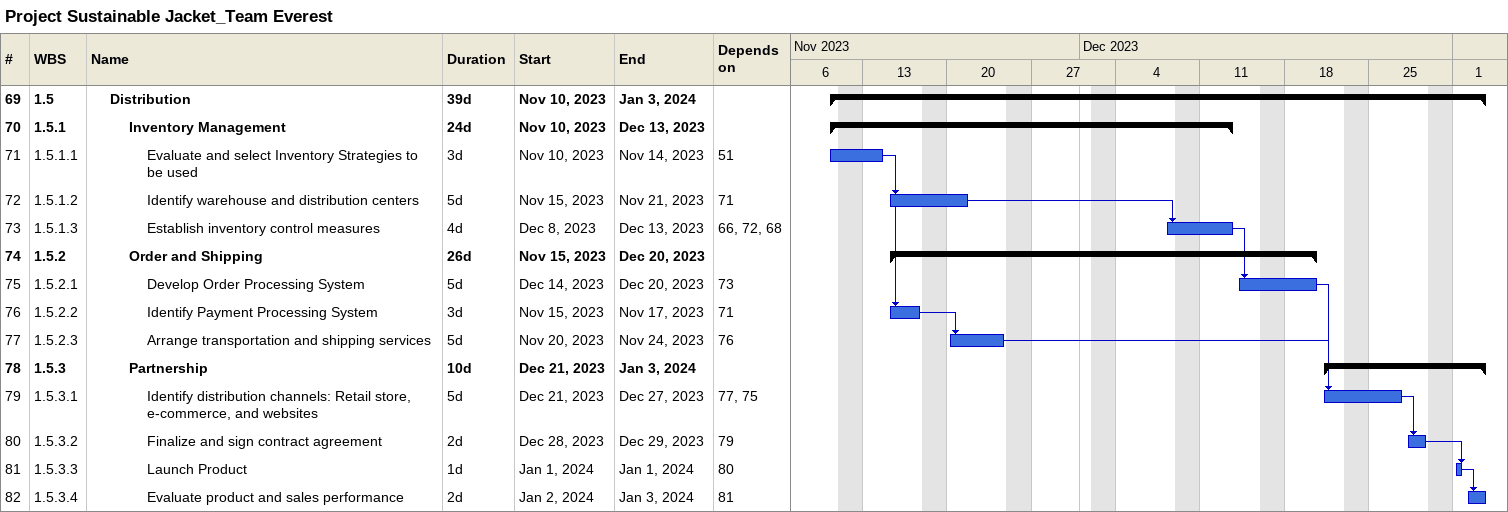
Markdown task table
Project Sustainable Jacket_Team Everest

| ID | WBS | Task | Duration | Start | Finish | Predecessors |
|---|---|---|---|---|---|---|
| 69 | 1.5 | **Distribution** | 39d | 2023-11-10 | 2024-01-03 |  |
| 70 | 1.5.1 | **Inventory Management** | 24d | 2023-11-10 | 2023-12-13 |  |
| 71 | 1.5.1.1 | Evaluate and select Inventory Strategies to be used | 3d | 2023-11-10 | 2023-11-14 | 51 |
| 72 | 1.5.1.2 | Identify warehouse and distribution centers | 5d | 2023-11-15 | 2023-11-21 | 71 |
| 73 | 1.5.1.3 | Establish inventory control measures | 4d | 2023-12-08 | 2023-12-13 | 66, 72, 68 |
| 74 | 1.5.2 | **Order and Shipping** | 26d | 2023-11-15 | 2023-12-20 |  |
| 75 | 1.5.2.1 | Develop Order Processing System | 5d | 2023-12-14 | 2023-12-20 | 73 |
| 76 | 1.5.2.2 | Identify Payment Processing System | 3d | 2023-11-15 | 2023-11-17 | 71 |
| 77 | 1.5.2.3 | Arrange transportation and shipping services | 5d | 2023-11-20 | 2023-11-24 | 76 |
| 78 | 1.5.3 | **Partnership** | 10d | 2023-12-21 | 2024-01-03 |  |
| 79 | 1.5.3.1 | Identify distribution channels: Retail store, e-commerce, and websites | 5d | 2023-12-21 | 2023-12-27 | 77, 75 |
| 80 | 1.5.3.2 | Finalize and sign contract agreement | 2d | 2023-12-28 | 2023-12-29 | 79 |
| 81 | 1.5.3.3 | Launch Product | 1d | 2024-01-01 | 2024-01-01 | 80 |
| 82 | 1.5.3.4 | Evaluate product and sales performance | 2d | 2024-01-02 | 2024-01-03 | 81 |
